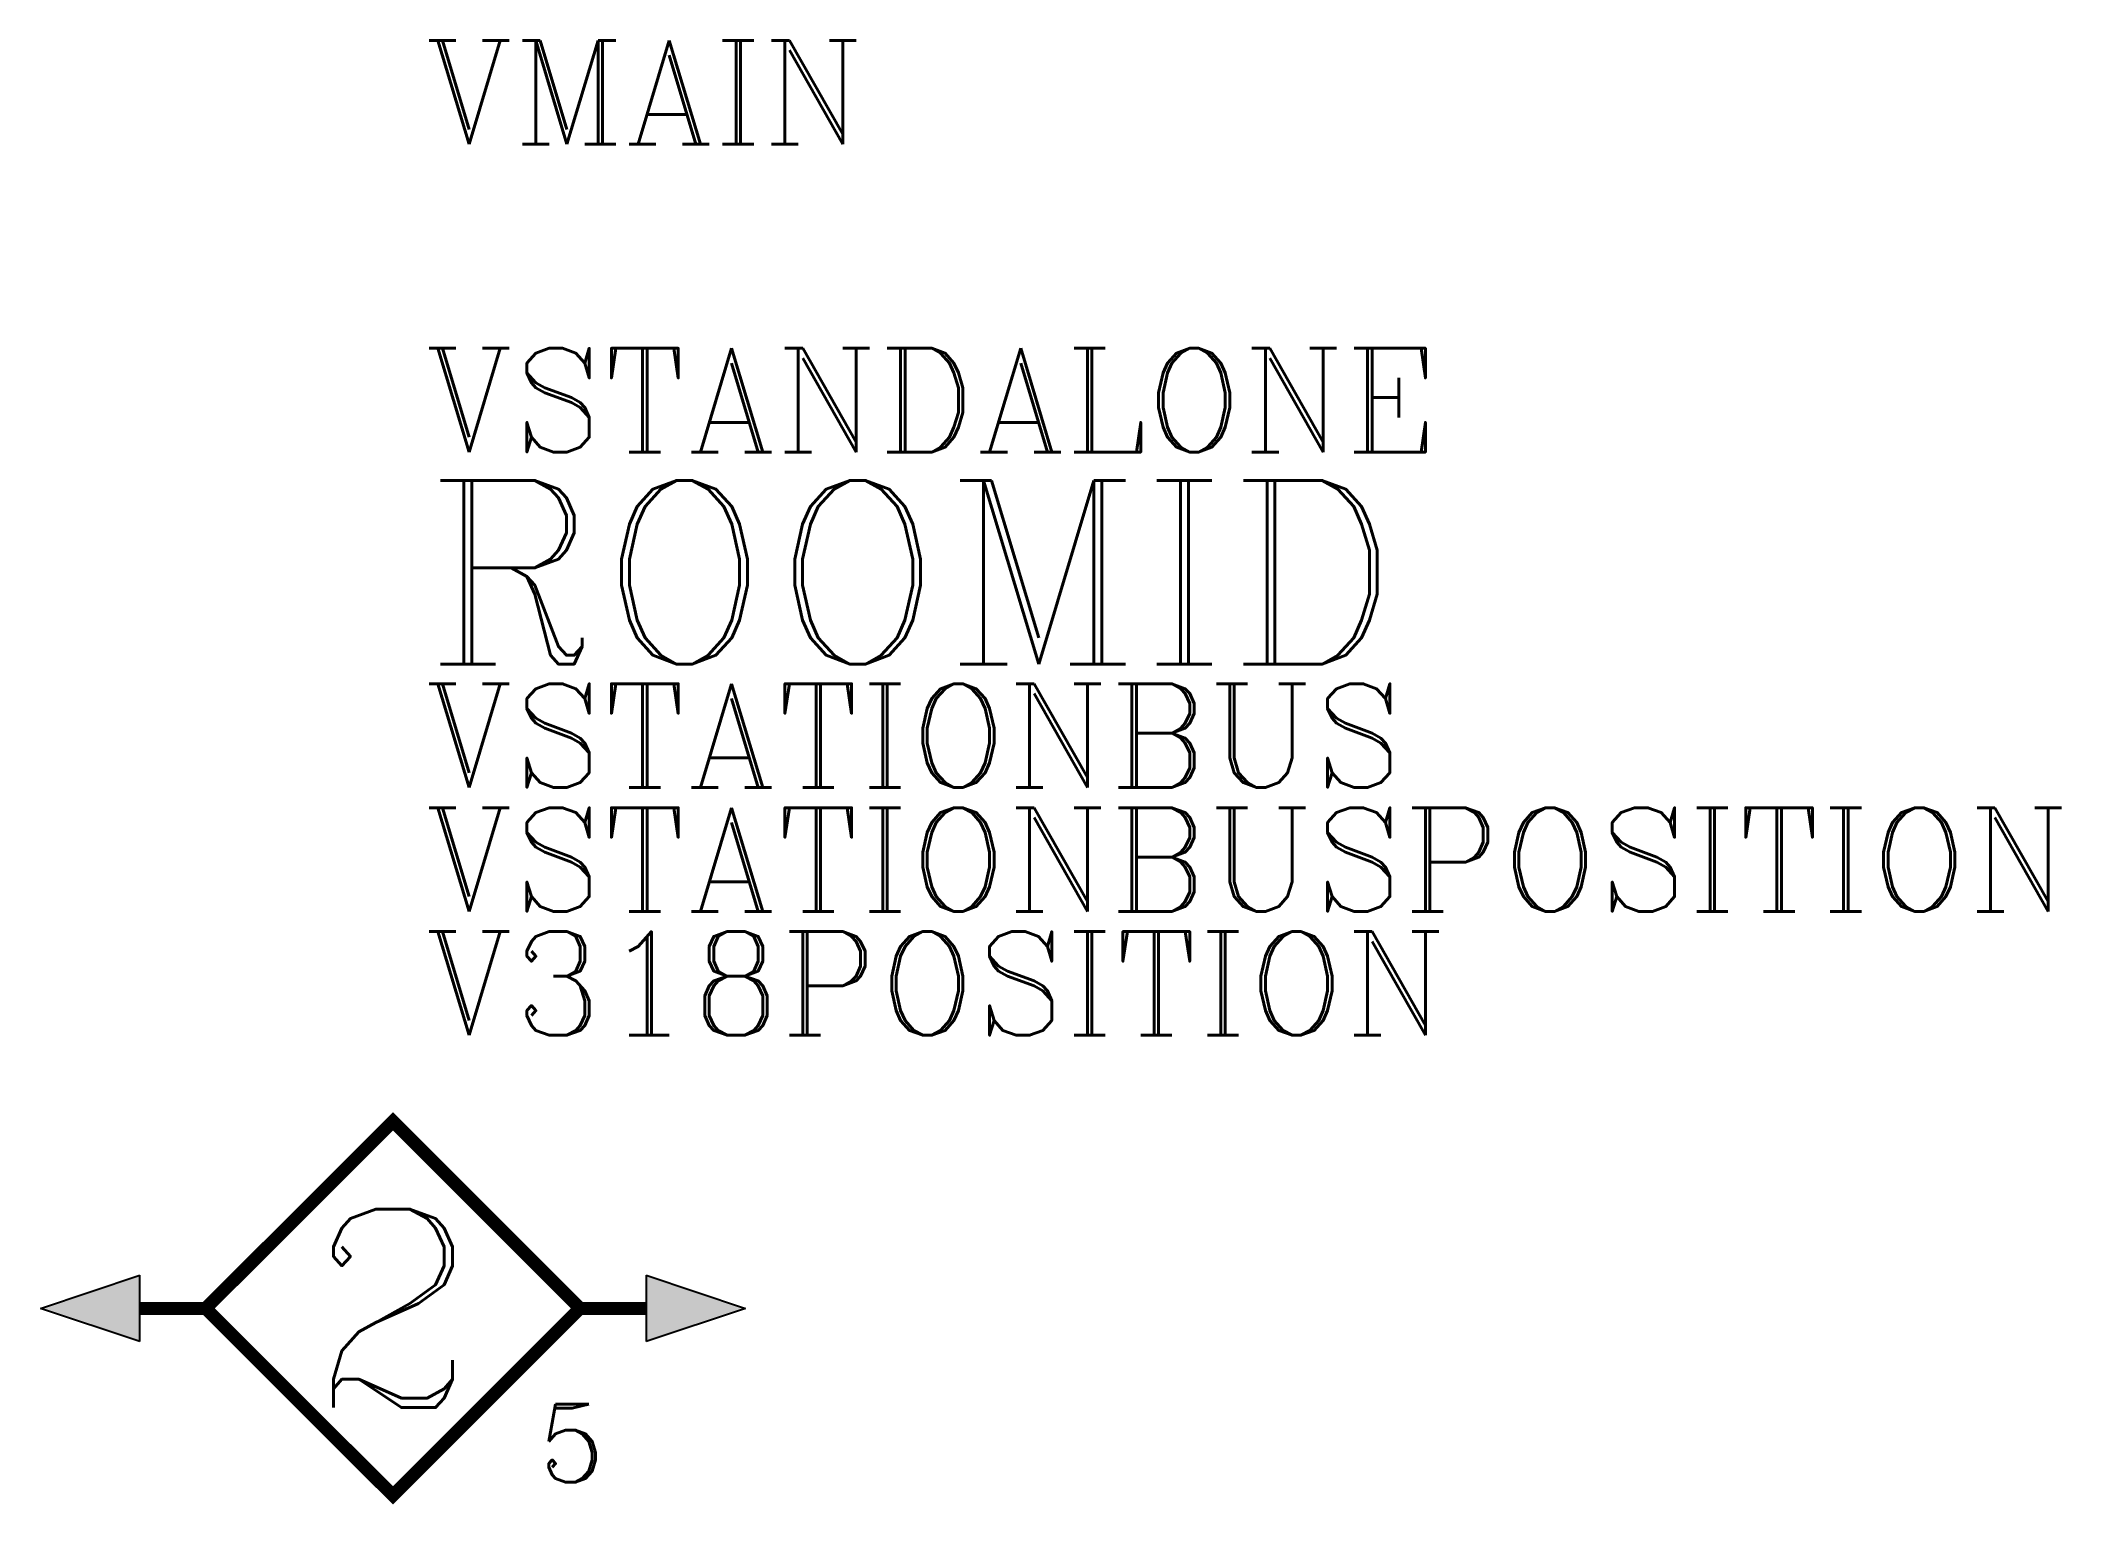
# Model space of a CAD drawing. Header units: inches. Extents: x -20 to 96, y -11 to 73.
import ezdxf

# ---------------------------------------------------------------- set-up
doc = ezdxf.new("R2010")
doc.units = ezdxf.units.IN
doc.header["$LTSCALE"] = 48
doc.header["$MEASUREMENT"] = 0
doc.styles.add('ROMANC', font='COMPLEX.SHX')
doc.styles.add('WSNotes', font='complex.shx', dxfattribs={"height": 18})

msp = doc.modelspace()

# ---------------------------------------------------------------- hatches: boundary and pattern name
msp.add_hatch(color=256).paths.add_polyline_path([(-14.64, -1.91), (-20.38, 0), (-14.64, 1.91)])

# ---------------------------------------------------------------- linework, layer by layer
for p, q in [((-20.38, 0), (-14.64, 1.91)), ((-14.64, -1.91), (-14.64, 1.91)), ((-14.64, -1.91), (-20.38, 0))]:
    msp.add_line(p, q)

# ---------------------------------------------------------------- texts
at = {"flags": 1}
for tag, p, height, style in [('VMAIN', (1.83, 67.32), 6, 'ROMANC'), ('VSTANDALONE', (1.83, 49.52), 6, 'ROMANC'), ('ROOMID', (1.83, 37.26), 10.62, 'WSNotes'), ('VSTATIONBUS', (1.83, 30.12), 6, 'ROMANC'), ('VSTATIONBUSPOSITION', (1.83, 22.95), 6, 'ROMANC'), ('V318POSITION', (1.83, 15.79), 6, 'ROMANC')]:
    msp.add_attdef(tag, p, '', height=height, dxfattribs=dict(at, style=style))

# ---------------------------------------------------------------- wipeouts: each hides what was drawn before it
msp.add_wipeout([(14.64, 10.82), (-10.89, 10.82), (-10.89, -10.82), (14.64, -10.82)])

# ---------------------------------------------------------------- next in the draw order: hatches: boundary and pattern name
msp.add_hatch(color=256).paths.add_polyline_path([(20.38, 0), (14.64, -1.91), (14.64, 1.91)])

# ---------------------------------------------------------------- next in the draw order: linework, layer by layer
for p, q in [((14.64, 1.91), (20.38, 0)), ((14.64, 1.91), (14.64, -1.91)), ((20.38, 0), (14.64, -1.91))]:
    msp.add_line(p, q)
at = {"linetype": 'Continuous', "const_width": 0.75}
for points in [[(10.82, 0), (0, 10.82), (-10.82, 0), (0, -10.82)], [(-10.82, 0), (0, -10.82), (10.82, 0), (0, 10.82)], [(10.82, 0), (0, 10.82), (-10.82, 0), (0, -10.82)], [(-10.82, 0), (0, -10.82), (10.82, 0), (0, 10.82)]]:
    msp.add_lwpolyline(points, close=True, dxfattribs=at)
msp.add_lwpolyline([(10.82, 0), (0, 10.82), (-10.82, 0), (0, -10.82)], close=True)
for points in [[(-14.64, 0), (-10.82, 0)], [(-14.64, 0), (-10.82, 0)], [(10.82, 0), (14.64, 0)], [(10.82, 0), (14.64, 0)]]:
    msp.add_lwpolyline(points, dxfattribs=at)

# ---------------------------------------------------------------- next in the draw order: texts
at = {"width": 10.3676, "attachment_point": 5}
for s, insert, char_height in [('{\\Fcomplex|c0;2}', (0, 0), 11.475), ('{\\Fcomplex|c0;5}', (10.36, -7.8), 4.5)]:
    msp.add_mtext(s, dxfattribs=dict(at, insert=insert, char_height=char_height))

doc.saveas('drawing.dxf')
